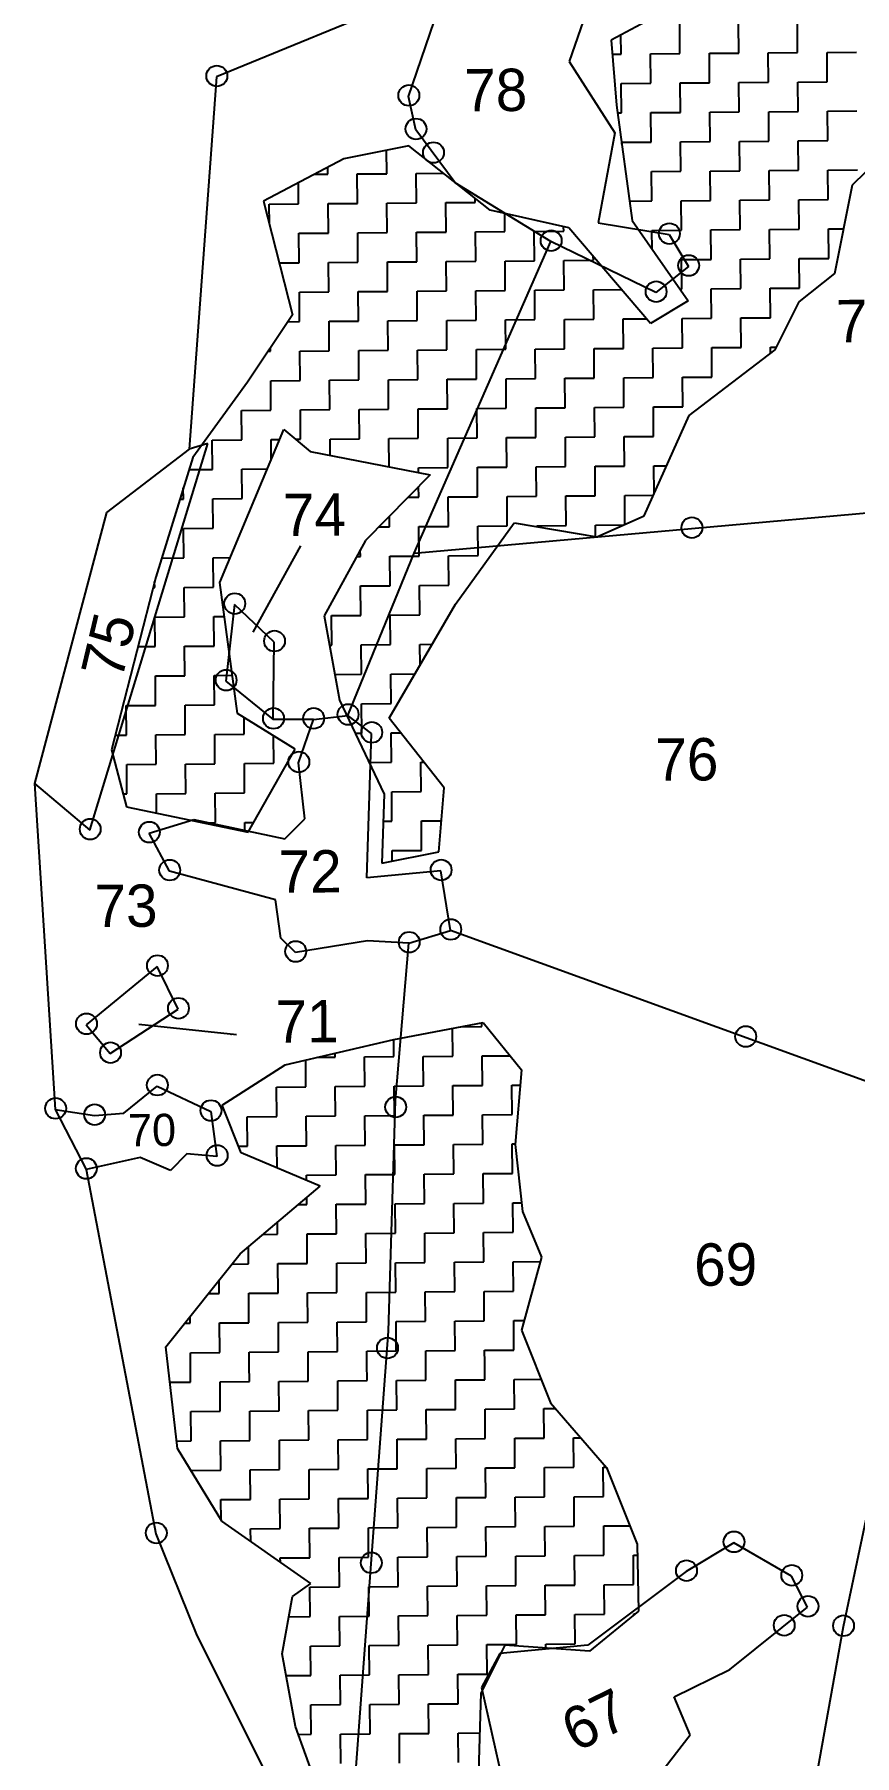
# Model space of a CAD drawing. Header units: metres. Extents: x 291285 to 296393, y 1982985 to 1990470.
# Drawn here: x 291285 to 291638, y 1985401 to 1986143 of the extents above; entities that cross this region are included whole.
import ezdxf

# ---------------------------------------------------------------- set-up
doc = ezdxf.new("R2010")
doc.units = ezdxf.units.M
for name, color, linetype in [('POLY_HATCH', 12, 'Continuous'), ('POLY_PARCEL', 6, 'Continuous'), ('SYM_STONE', 1, 'Continuous'), ('TEXT_PARCEL', 7, 'Continuous'), ('V_BOUND_LINE', 7, 'Continuous')]:
    doc.layers.add(name, color=color, linetype=linetype)
doc.styles.get("Standard").update_dxf_attribs({"font": 'simplex.shx'})
doc.styles.add('TEXT_MAP', font='')
doc.styles.get('TEXT_MAP').set_extended_font_data('Kruti Dev 050')
doc.dimstyles.get("Standard").update_dxf_attribs({"dimtxt": 0.18, "dimasz": 0.18, "dimexe": 0.18, "dimexo": 0.0625, "dimgap": 0.09, "dimtad": 0, "dimtih": 1, "dimtoh": 1, "dimdec": 4, "dimzin": 0, "dimdsep": 46, "dimtxsty": 'Standard', "dimcen": 0.09, "dimadec": 0, "dimazin": 0, "dimtfac": 1, "dimtdec": 4, "dimtofl": 0, "dimtmove": 0, "dimatfit": 3, "dimfxl": 1, "dimtolj": 1, "dimtzin": 0, "dimarcsym": 0})

msp = doc.modelspace()

# ---------------------------------------------------------------- linework, layer by layer
at = {"layer": 'POLY_HATCH'}
for p, q in [((291561.1, 1986155.1), (291533.15, 1986140.22)), ((291533.15, 1986140.22), (291535.47, 1986112.19)), ((291535.47, 1986112.19), (291542.17, 1986062.42)), ((291637.15, 1986077.85), (291661.67, 1986101.91)), ((291445.95, 1986094.71), (291417.93, 1986089.04)), ((291480.96, 1986066.94), (291445.95, 1986094.71)), ((291417.93, 1986089.04), (291383.3, 1986070.75)), ((291629.5, 1986039.69), (291637.15, 1986077.85)), ((291383.3, 1986070.75), (291395.85, 1986021.87)), ((291514.96, 1986059.27), (291480.96, 1986066.94)), ((291542.17, 1986062.42), (291566.33, 1986027.87)), ((291550.07, 1986018.1), (291514.96, 1986059.27)), ((291614.1, 1986027.42), (291629.5, 1986039.69)), ((291566.33, 1986027.87), (291550.07, 1986018.1)), ((291603.79, 1986006.82), (291614.1, 1986027.42)), ((291395.85, 1986021.87), (291376.4, 1985992.82)), ((291566.73, 1985978.47), (291603.79, 1986006.82)), ((291376.4, 1985992.82), (291352.78, 1985960.39)), ((291364.53, 1985906.48), (291392.07, 1985972.43)), ((291392.07, 1985972.43), (291403.46, 1985962.9)), ((291547.4, 1985935.19), (291566.73, 1985978.47)), ((291352.78, 1985960.39), (291336.86, 1985908.76)), ((291403.46, 1985962.9), (291455.07, 1985952.85)), ((291455.07, 1985952.85), (291427.23, 1985924.57)), ((291526.94, 1985926.23), (291547.4, 1985935.19)), ((291466, 1985897.26), (291491.28, 1985932.22)), ((291491.28, 1985932.22), (291526.94, 1985926.23)), ((291427.23, 1985924.57), (291409.48, 1985892.19)), ((291336.86, 1985908.76), (291317.78, 1985834.5)), ((291372.12, 1985850.02), (291364.53, 1985906.48)), ((291409.48, 1985892.19), (291416.06, 1985855.82)), ((291437.49, 1985848.04), (291466, 1985897.26)), ((291416.06, 1985855.82), (291435.25, 1985815.37)), ((291396.96, 1985834.73), (291372.12, 1985850.02)), ((291461.2, 1985818.09), (291437.49, 1985848.04)), ((291317.78, 1985834.5), (291324.26, 1985809.86)), ((291376.72, 1985798.98), (291396.96, 1985834.73)), ((291458.91, 1985790.44), (291461.2, 1985818.09)), ((291324.26, 1985809.86), (291376.72, 1985798.98)), ((291435.25, 1985815.37), (291434.23, 1985785.63)), ((291434.23, 1985785.63), (291458.91, 1985790.44)), ((291439.41, 1985709.62), (291477.95, 1985717)), ((291477.95, 1985717), (291494.46, 1985696.62)), ((291392.63, 1985698.72), (291439.41, 1985709.62)), ((291365.54, 1985681.34), (291392.63, 1985698.72)), ((291494.46, 1985696.62), (291491.79, 1985664.36)), ((291373.66, 1985660.89), (291365.54, 1985681.34)), ((291407.72, 1985646.51), (291373.66, 1985660.89)), ((291491.79, 1985664.36), (291494.96, 1985635.5)), ((291373.18, 1985617.34), (291407.72, 1985646.51)), ((291494.96, 1985635.5), (291503.08, 1985615.89)), ((291341.25, 1985577.31), (291373.18, 1985617.34)), ((291503.08, 1985615.89), (291494.54, 1985584.42)), ((291494.54, 1985584.42), (291506.95, 1985553.12)), ((291346.22, 1985533.39), (291341.25, 1985577.31)), ((291506.95, 1985553.12), (291531.06, 1985525.27)), ((291365.33, 1985502.14), (291346.22, 1985533.39)), ((291531.06, 1985525.27), (291544.31, 1985492.3)), ((291403.67, 1985475.24), (291365.33, 1985502.14)), ((291544.31, 1985492.3), (291544.97, 1985463.42)), ((291395.76, 1985469.74), (291403.67, 1985475.24)), ((291391.35, 1985445), (291395.76, 1985469.74)), ((291544.97, 1985463.42), (291523.74, 1985446.08)), ((291487.27, 1985448.71), (291476.96, 1985428.11)), ((291523.74, 1985446.08), (291487.27, 1985448.71)), ((291397.05, 1985413.65), (291391.35, 1985445)), ((291476.96, 1985428.11), (291475.66, 1985382.89)), ((291406.05, 1985389.02), (291397.05, 1985413.65))]:
    msp.add_line(p, q, dxfattribs=at)
at = {"layer": 'POLY_HATCH', "linetype": 'Continuous'}
for p, q in [((291537.41, 1986134.19), (291537.34, 1986142.45)), ((291562.77, 1986134.4), (291562.67, 1986147.07)), ((291588.13, 1986134.6), (291588.03, 1986147.28)), ((291613.49, 1986134.81), (291613.39, 1986147.49)), ((291626.17, 1986134.91), (291638.85, 1986135.02)), ((291626.27, 1986122.23), (291626.17, 1986134.91)), ((291533.65, 1986134.16), (291537.41, 1986134.19)), ((291550.09, 1986134.29), (291562.77, 1986134.4)), ((291550.19, 1986121.61), (291550.09, 1986134.29)), ((291575.45, 1986134.5), (291588.13, 1986134.6)), ((291575.55, 1986121.82), (291575.45, 1986134.5)), ((291600.81, 1986134.71), (291613.49, 1986134.81)), ((291600.91, 1986122.03), (291600.81, 1986134.71)), ((291537.51, 1986121.51), (291550.19, 1986121.61)), ((291537.62, 1986108.83), (291537.51, 1986121.51)), ((291562.87, 1986121.72), (291575.55, 1986121.82)), ((291562.98, 1986109.04), (291562.87, 1986121.72)), ((291588.23, 1986121.92), (291600.91, 1986122.03)), ((291588.34, 1986109.24), (291588.23, 1986121.92)), ((291613.59, 1986122.13), (291626.27, 1986122.23)), ((291613.7, 1986109.45), (291613.59, 1986122.13)), ((291535.93, 1986108.82), (291537.62, 1986108.83)), ((291550.3, 1986108.93), (291562.98, 1986109.04)), ((291550.4, 1986096.25), (291550.3, 1986108.93)), ((291575.66, 1986109.14), (291588.34, 1986109.24)), ((291575.76, 1986096.46), (291575.66, 1986109.14)), ((291601.02, 1986109.35), (291613.7, 1986109.45)), ((291601.12, 1986096.67), (291601.02, 1986109.35)), ((291626.38, 1986109.55), (291639.06, 1986109.66)), ((291626.48, 1986096.87), (291626.38, 1986109.55)), ((291436.39, 1986082.64), (291436.31, 1986092.75)), ((291537.72, 1986096.15), (291550.4, 1986096.25)), ((291537.73, 1986095.42), (291537.72, 1986096.15)), ((291563.08, 1986096.36), (291575.76, 1986096.46)), ((291563.18, 1986083.68), (291563.08, 1986096.36)), ((291588.44, 1986096.56), (291601.12, 1986096.67)), ((291588.54, 1986083.88), (291588.44, 1986096.56)), ((291613.8, 1986096.77), (291626.48, 1986096.87)), ((291613.9, 1986084.09), (291613.8, 1986096.77)), ((291411.03, 1986082.43), (291411.01, 1986085.38)), ((291550.51, 1986083.57), (291563.18, 1986083.68)), ((291550.61, 1986070.89), (291550.51, 1986083.57)), ((291575.86, 1986083.78), (291588.54, 1986083.88)), ((291575.97, 1986071.1), (291575.86, 1986083.78)), ((291601.22, 1986083.99), (291613.9, 1986084.09)), ((291601.33, 1986071.31), (291601.22, 1986083.99)), ((291626.58, 1986084.2), (291639.26, 1986084.3)), ((291626.69, 1986071.52), (291626.58, 1986084.2)), ((291398.45, 1986069.65), (291398.38, 1986078.71)), ((291405.34, 1986082.39), (291411.03, 1986082.43)), ((291423.71, 1986082.54), (291436.39, 1986082.64)), ((291423.81, 1986069.86), (291423.71, 1986082.54)), ((291449.07, 1986082.74), (291460.91, 1986082.84)), ((291449.17, 1986070.06), (291449.07, 1986082.74)), ((291385.77, 1986069.55), (291398.45, 1986069.65)), ((291385.85, 1986060.84), (291385.77, 1986069.55)), ((291411.13, 1986069.75), (291423.81, 1986069.86)), ((291411.24, 1986057.07), (291411.13, 1986069.75)), ((291436.49, 1986069.96), (291449.17, 1986070.06)), ((291436.6, 1986057.28), (291436.49, 1986069.96)), ((291461.85, 1986070.17), (291474.53, 1986070.27)), ((291461.96, 1986057.49), (291461.85, 1986070.17)), ((291474.53, 1986070.27), (291474.52, 1986072.05)), ((291541.04, 1986070.82), (291550.61, 1986070.89)), ((291563.29, 1986071), (291575.97, 1986071.1)), ((291563.39, 1986058.32), (291563.29, 1986071)), ((291588.65, 1986071.2), (291601.33, 1986071.31)), ((291588.75, 1986058.53), (291588.65, 1986071.2)), ((291614.01, 1986071.41), (291626.69, 1986071.52)), ((291614.11, 1986058.73), (291614.01, 1986071.41)), ((291487.31, 1986057.7), (291487.25, 1986065.52)), ((291398.56, 1986056.97), (291411.24, 1986057.07)), ((291398.66, 1986044.29), (291398.56, 1986056.97)), ((291423.92, 1986057.18), (291436.6, 1986057.28)), ((291424.02, 1986044.5), (291423.92, 1986057.18)), ((291449.28, 1986057.39), (291461.96, 1986057.49)), ((291449.38, 1986044.71), (291449.28, 1986057.39)), ((291474.64, 1986057.59), (291487.31, 1986057.7)), ((291474.74, 1986044.91), (291474.64, 1986057.59)), ((291499.99, 1986057.8), (291512.67, 1986057.9)), ((291500.1, 1986045.12), (291499.99, 1986057.8)), ((291512.67, 1986057.9), (291512.66, 1986059.78)), ((291550.71, 1986058.21), (291563.39, 1986058.32)), ((291550.78, 1986050.1), (291550.71, 1986058.21)), ((291576.07, 1986058.42), (291588.75, 1986058.53)), ((291576.18, 1986045.74), (291576.07, 1986058.42)), ((291601.43, 1986058.63), (291614.11, 1986058.73)), ((291601.53, 1986045.95), (291601.43, 1986058.63)), ((291626.79, 1986058.84), (291633.35, 1986058.89)), ((291626.89, 1986046.16), (291626.79, 1986058.84)), ((291525.46, 1986045.33), (291525.44, 1986046.97)), ((291588.85, 1986045.85), (291601.53, 1986045.95)), ((291614.21, 1986046.05), (291626.89, 1986046.16)), ((291614.32, 1986033.37), (291614.21, 1986046.05)), ((291390.11, 1986044.22), (291398.66, 1986044.29)), ((291411.34, 1986044.39), (291424.02, 1986044.5)), ((291411.44, 1986031.72), (291411.34, 1986044.39)), ((291436.7, 1986044.6), (291449.38, 1986044.71)), ((291436.8, 1986031.92), (291436.7, 1986044.6)), ((291462.06, 1986044.81), (291474.74, 1986044.91)), ((291462.16, 1986032.13), (291462.06, 1986044.81)), ((291487.42, 1986045.02), (291500.1, 1986045.12)), ((291487.52, 1986032.34), (291487.42, 1986045.02)), ((291512.78, 1986045.22), (291525.46, 1986045.33)), ((291512.88, 1986032.54), (291512.78, 1986045.22)), ((291563.5, 1986045.64), (291576.18, 1986045.74)), ((291563.6, 1986032.96), (291563.5, 1986045.64)), ((291588.96, 1986033.17), (291588.85, 1986045.85)), ((291398.77, 1986031.61), (291411.44, 1986031.72)), ((291398.87, 1986018.93), (291398.77, 1986031.61)), ((291424.12, 1986031.82), (291436.8, 1986031.92)), ((291424.23, 1986019.14), (291424.12, 1986031.82)), ((291449.48, 1986032.03), (291462.16, 1986032.13)), ((291449.59, 1986019.35), (291449.48, 1986032.03)), ((291474.84, 1986032.23), (291487.52, 1986032.34)), ((291474.95, 1986019.55), (291474.84, 1986032.23)), ((291500.2, 1986032.44), (291512.88, 1986032.54)), ((291500.31, 1986019.76), (291500.2, 1986032.44)), ((291525.56, 1986032.65), (291537.58, 1986032.75)), ((291525.66, 1986019.97), (291525.56, 1986032.65)), ((291562.77, 1986032.95), (291563.6, 1986032.96)), ((291576.28, 1986033.06), (291588.96, 1986033.17)), ((291576.38, 1986020.38), (291576.28, 1986033.06)), ((291601.64, 1986033.27), (291614.32, 1986033.37)), ((291601.74, 1986020.59), (291601.64, 1986033.27)), ((291393.86, 1986018.89), (291398.87, 1986018.93)), ((291411.55, 1986019.04), (291424.23, 1986019.14)), ((291411.65, 1986006.36), (291411.55, 1986019.04)), ((291436.91, 1986019.24), (291449.59, 1986019.35)), ((291437.01, 1986006.56), (291436.91, 1986019.24)), ((291462.27, 1986019.45), (291474.95, 1986019.55)), ((291462.37, 1986006.77), (291462.27, 1986019.45)), ((291487.63, 1986019.66), (291500.31, 1986019.76)), ((291487.73, 1986006.98), (291487.63, 1986019.66)), ((291512.98, 1986019.86), (291525.66, 1986019.97)), ((291513.09, 1986007.19), (291512.98, 1986019.86)), ((291538.34, 1986020.07), (291548.32, 1986020.15)), ((291538.45, 1986007.39), (291538.34, 1986020.07)), ((291563.7, 1986020.28), (291576.38, 1986020.38)), ((291563.81, 1986007.6), (291563.7, 1986020.28)), ((291589.06, 1986020.49), (291601.74, 1986020.59)), ((291589.17, 1986007.81), (291589.06, 1986020.49)), ((291385.32, 1986006.14), (291386.29, 1986006.15)), ((291386.29, 1986006.15), (291386.28, 1986007.58)), ((291398.97, 1986006.25), (291411.65, 1986006.36)), ((291399.08, 1985993.57), (291398.97, 1986006.25)), ((291424.33, 1986006.46), (291437.01, 1986006.56)), ((291424.44, 1985993.78), (291424.33, 1986006.46)), ((291449.69, 1986006.67), (291462.37, 1986006.77)), ((291449.79, 1985993.99), (291449.69, 1986006.67)), ((291475.05, 1986006.87), (291487.73, 1986006.98)), ((291475.15, 1985994.19), (291475.05, 1986006.87)), ((291500.41, 1986007.08), (291513.09, 1986007.19)), ((291500.51, 1985994.4), (291500.41, 1986007.08)), ((291525.77, 1986007.29), (291538.45, 1986007.39)), ((291525.87, 1985994.61), (291525.77, 1986007.29)), ((291551.13, 1986007.5), (291563.81, 1986007.6)), ((291551.23, 1985994.82), (291551.13, 1986007.5)), ((291576.49, 1986007.7), (291589.17, 1986007.81)), ((291576.59, 1985995.02), (291576.49, 1986007.7)), ((291601.85, 1986007.91), (291604.35, 1986007.93)), ((291601.87, 1986005.35), (291601.85, 1986007.91)), ((291462.47, 1985994.09), (291475.15, 1985994.19)), ((291462.58, 1985981.41), (291462.47, 1985994.09)), ((291487.83, 1985994.3), (291500.51, 1985994.4)), ((291487.94, 1985981.62), (291487.83, 1985994.3)), ((291513.19, 1985994.51), (291525.87, 1985994.61)), ((291513.3, 1985981.83), (291513.19, 1985994.51)), ((291538.55, 1985994.71), (291551.23, 1985994.82)), ((291538.65, 1985982.03), (291538.55, 1985994.71)), ((291563.91, 1985994.92), (291576.59, 1985995.02)), ((291564.01, 1985982.24), (291563.91, 1985994.92)), ((291386.4, 1985993.47), (291399.08, 1985993.57)), ((291386.5, 1985980.79), (291386.4, 1985993.47)), ((291411.76, 1985993.68), (291424.44, 1985993.78)), ((291411.86, 1985981), (291411.76, 1985993.68)), ((291437.11, 1985993.88), (291449.79, 1985993.99)), ((291437.22, 1985981.2), (291437.11, 1985993.88)), ((291373.82, 1985980.69), (291386.5, 1985980.79)), ((291373.92, 1985968.01), (291373.82, 1985980.69)), ((291399.18, 1985980.89), (291411.86, 1985981)), ((291399.28, 1985968.21), (291399.18, 1985980.89)), ((291424.54, 1985981.1), (291437.22, 1985981.2)), ((291424.64, 1985968.42), (291424.54, 1985981.1)), ((291449.9, 1985981.31), (291462.58, 1985981.41)), ((291450, 1985968.63), (291449.9, 1985981.31)), ((291475.26, 1985981.52), (291487.94, 1985981.62)), ((291475.36, 1985968.84), (291475.26, 1985981.52)), ((291500.62, 1985981.72), (291513.3, 1985981.83)), ((291500.72, 1985969.04), (291500.62, 1985981.72)), ((291525.98, 1985981.93), (291538.65, 1985982.03)), ((291526.08, 1985969.25), (291525.98, 1985981.93)), ((291551.33, 1985982.14), (291564.01, 1985982.24)), ((291551.44, 1985969.46), (291551.33, 1985982.14)), ((291361.24, 1985967.9), (291373.92, 1985968.01)), ((291361.35, 1985955.22), (291361.24, 1985967.9)), ((291386.6, 1985968.11), (291390.27, 1985968.14)), ((291386.67, 1985959.52), (291386.6, 1985968.11)), ((291397.13, 1985968.2), (291399.28, 1985968.21)), ((291411.96, 1985968.32), (291424.64, 1985968.42)), ((291412.02, 1985961.23), (291411.96, 1985968.32)), ((291437.32, 1985968.52), (291450, 1985968.63)), ((291437.42, 1985956.29), (291437.32, 1985968.52)), ((291462.68, 1985968.73), (291475.36, 1985968.84)), ((291462.78, 1985956.05), (291462.68, 1985968.73)), ((291488.04, 1985968.94), (291500.72, 1985969.04)), ((291488.14, 1985956.26), (291488.04, 1985968.94)), ((291513.4, 1985969.15), (291526.08, 1985969.25)), ((291513.5, 1985956.47), (291513.4, 1985969.15)), ((291538.76, 1985969.35), (291551.44, 1985969.46)), ((291538.86, 1985956.67), (291538.76, 1985969.35)), ((291351.16, 1985955.14), (291361.35, 1985955.22)), ((291374.03, 1985955.33), (291384.96, 1985955.42)), ((291374.13, 1985942.65), (291374.03, 1985955.33)), ((291450.1, 1985955.95), (291462.78, 1985956.05)), ((291450.12, 1985953.82), (291450.1, 1985955.95)), ((291475.46, 1985956.16), (291488.14, 1985956.26)), ((291475.57, 1985943.48), (291475.46, 1985956.16)), ((291500.82, 1985956.36), (291513.5, 1985956.47)), ((291500.93, 1985943.68), (291500.82, 1985956.36)), ((291526.18, 1985956.57), (291538.86, 1985956.67)), ((291526.29, 1985943.89), (291526.18, 1985956.57)), ((291551.54, 1985956.78), (291557.06, 1985956.82)), ((291551.64, 1985944.69), (291551.54, 1985956.78)), ((291347.24, 1985942.43), (291348.77, 1985942.44)), ((291348.77, 1985942.44), (291348.73, 1985947.27)), ((291361.45, 1985942.54), (291374.13, 1985942.65)), ((291361.56, 1985929.86), (291361.45, 1985942.54)), ((291445.6, 1985943.23), (291450.21, 1985943.27)), ((291450.21, 1985943.27), (291450.17, 1985947.87)), ((291462.89, 1985943.37), (291475.57, 1985943.48)), ((291462.99, 1985930.69), (291462.89, 1985943.37)), ((291488.25, 1985943.58), (291500.93, 1985943.68)), ((291488.35, 1985930.9), (291488.25, 1985943.58)), ((291513.61, 1985943.79), (291526.29, 1985943.89)), ((291513.71, 1985931.11), (291513.61, 1985943.79)), ((291538.97, 1985943.99), (291551.38, 1985944.1)), ((291539.07, 1985931.54), (291538.97, 1985943.99)), ((291437.63, 1985930.49), (291437.59, 1985935.1)), ((291348.88, 1985929.76), (291361.56, 1985929.86)), ((291348.98, 1985917.08), (291348.88, 1985929.76)), ((291374.23, 1985929.97), (291374.34, 1985929.97)), ((291374.24, 1985929.72), (291374.23, 1985929.97)), ((291433.02, 1985930.45), (291437.63, 1985930.49)), ((291450.31, 1985930.59), (291462.99, 1985930.69)), ((291450.42, 1985917.91), (291450.31, 1985930.59)), ((291475.67, 1985930.8), (291488.35, 1985930.9)), ((291475.77, 1985918.12), (291475.67, 1985930.8)), ((291501.03, 1985931), (291513.71, 1985931.11)), ((291501.03, 1985930.58), (291501.03, 1985931)), ((291526.39, 1985931.21), (291538.55, 1985931.31)), ((291526.43, 1985926.31), (291526.39, 1985931.21)), ((291425.06, 1985917.7), (291425.03, 1985920.56)), ((291339.4, 1985917), (291348.98, 1985917.08)), ((291361.66, 1985917.18), (291369.03, 1985917.24)), ((291361.76, 1985904.51), (291361.66, 1985917.18)), ((291423.46, 1985917.69), (291425.06, 1985917.7)), ((291437.74, 1985917.81), (291450.42, 1985917.91)), ((291437.84, 1985905.13), (291437.74, 1985917.81)), ((291463.1, 1985918.01), (291475.77, 1985918.12)), ((291463.2, 1985905.33), (291463.1, 1985918.01)), ((291336.4, 1985904.3), (291336.38, 1985906.9)), ((291425.16, 1985905.02), (291437.84, 1985905.13)), ((291425.26, 1985892.34), (291425.16, 1985905.02)), ((291450.52, 1985905.23), (291463.2, 1985905.33)), ((291450.62, 1985892.55), (291450.52, 1985905.23)), ((291335.71, 1985904.29), (291336.4, 1985904.3)), ((291349.08, 1985904.4), (291361.76, 1985904.51)), ((291349.19, 1985891.72), (291349.08, 1985904.4)), ((291336.51, 1985891.62), (291349.19, 1985891.72)), ((291336.61, 1985878.94), (291336.51, 1985891.62)), ((291361.87, 1985891.83), (291366.5, 1985891.86)), ((291361.97, 1985879.15), (291361.87, 1985891.83)), ((291412.58, 1985892.24), (291425.26, 1985892.34)), ((291412.69, 1985879.56), (291412.58, 1985892.24)), ((291437.94, 1985892.45), (291450.62, 1985892.55)), ((291438.05, 1985879.77), (291437.94, 1985892.45)), ((291463.3, 1985892.65), (291463.34, 1985892.65)), ((291463.3, 1985892.6), (291463.3, 1985892.65)), ((291329.18, 1985878.88), (291336.61, 1985878.94)), ((291349.29, 1985879.04), (291361.97, 1985879.15)), ((291349.39, 1985866.36), (291349.29, 1985879.04)), ((291411.77, 1985879.55), (291412.69, 1985879.56)), ((291425.37, 1985879.66), (291438.05, 1985879.77)), ((291425.47, 1985866.98), (291425.37, 1985879.66)), ((291450.73, 1985879.87), (291455.96, 1985879.91)), ((291450.8, 1985871.01), (291450.73, 1985879.87)), ((291336.71, 1985866.26), (291349.39, 1985866.36)), ((291336.82, 1985853.58), (291336.71, 1985866.26)), ((291362.07, 1985866.47), (291369.9, 1985866.53)), ((291362.18, 1985853.79), (291362.07, 1985866.47)), ((291414.06, 1985866.89), (291425.47, 1985866.98)), ((291438.15, 1985867.09), (291448.58, 1985867.17)), ((291438.25, 1985854.41), (291438.15, 1985867.09)), ((291324.14, 1985853.48), (291336.82, 1985853.58)), ((291324.24, 1985840.8), (291324.14, 1985853.48)), ((291349.5, 1985853.68), (291362.18, 1985853.79)), ((291349.6, 1985841), (291349.5, 1985853.68)), ((291425.57, 1985854.3), (291438.25, 1985854.41)), ((291425.68, 1985841.63), (291425.57, 1985854.3)), ((291374.96, 1985841.21), (291374.9, 1985848.31)), ((291319.38, 1985840.76), (291324.24, 1985840.8)), ((291336.92, 1985840.9), (291349.6, 1985841)), ((291337.03, 1985828.22), (291336.92, 1985840.9)), ((291362.28, 1985841.11), (291374.96, 1985841.21)), ((291362.38, 1985828.43), (291362.28, 1985841.11)), ((291387.74, 1985828.63), (291387.65, 1985840.46)), ((291422.81, 1985841.6), (291425.68, 1985841.63)), ((291438.36, 1985841.73), (291442.47, 1985841.76)), ((291438.46, 1985829.05), (291438.36, 1985841.73)), ((291324.35, 1985828.12), (291337.03, 1985828.22)), ((291324.45, 1985815.44), (291324.35, 1985828.12)), ((291349.7, 1985828.32), (291362.38, 1985828.43)), ((291349.81, 1985815.64), (291349.7, 1985828.32)), ((291375.06, 1985828.53), (291387.74, 1985828.63)), ((291375.17, 1985815.85), (291375.06, 1985828.53)), ((291428.8, 1985828.97), (291438.46, 1985829.05)), ((291451.14, 1985829.15), (291452.44, 1985829.16)), ((291451.24, 1985816.47), (291451.14, 1985829.15)), ((291438.57, 1985816.37), (291451.24, 1985816.47)), ((291438.67, 1985803.69), (291438.57, 1985816.37)), ((291322.8, 1985815.42), (291324.45, 1985815.44)), ((291337.13, 1985815.54), (291349.81, 1985815.64)), ((291337.2, 1985807.17), (291337.13, 1985815.54)), ((291362.49, 1985815.75), (291375.17, 1985815.85)), ((291362.59, 1985803.07), (291362.49, 1985815.75)), ((291357.21, 1985803.02), (291362.59, 1985803.07)), ((291375.27, 1985803.17), (291379.11, 1985803.2)), ((291375.3, 1985799.27), (291375.27, 1985803.17)), ((291434.85, 1985803.66), (291438.67, 1985803.69)), ((291451.35, 1985803.79), (291460.03, 1985803.86)), ((291451.45, 1985791.11), (291451.35, 1985803.79)), ((291438.77, 1985791.01), (291451.45, 1985791.11)), ((291438.81, 1985786.52), (291438.77, 1985791.01)), ((291464.86, 1985702.46), (291464.76, 1985714.48)), ((291468.39, 1985715.17), (291477.43, 1985715.24)), ((291477.43, 1985715.24), (291477.42, 1985716.9)), ((291439.5, 1985702.25), (291439.44, 1985709.62)), ((291401.56, 1985689.26), (291401.47, 1985700.78)), ((291406.64, 1985701.99), (291414.14, 1985702.05)), ((291414.14, 1985702.05), (291414.12, 1985703.73)), ((291426.82, 1985702.15), (291439.5, 1985702.25)), ((291426.92, 1985689.47), (291426.82, 1985702.15)), ((291452.18, 1985702.36), (291464.86, 1985702.46)), ((291452.28, 1985689.68), (291452.18, 1985702.36)), ((291477.54, 1985702.56), (291489.57, 1985702.66)), ((291477.64, 1985689.89), (291477.54, 1985702.56)), ((291490.32, 1985689.99), (291493.91, 1985690.02)), ((291490.42, 1985677.31), (291490.32, 1985689.99)), ((291388.88, 1985689.16), (291401.56, 1985689.26)), ((291388.99, 1985676.48), (291388.88, 1985689.16)), ((291414.24, 1985689.37), (291426.92, 1985689.47)), ((291414.35, 1985676.69), (291414.24, 1985689.37)), ((291439.6, 1985689.57), (291452.28, 1985689.68)), ((291439.71, 1985676.89), (291439.6, 1985689.57)), ((291464.96, 1985689.78), (291477.64, 1985689.89)), ((291465.06, 1985677.1), (291464.96, 1985689.78)), ((291376.31, 1985676.38), (291388.99, 1985676.48)), ((291376.41, 1985663.7), (291376.31, 1985676.38)), ((291401.67, 1985676.58), (291414.35, 1985676.69)), ((291401.77, 1985663.9), (291401.67, 1985676.58)), ((291427.03, 1985676.79), (291439.71, 1985676.89)), ((291427.13, 1985664.11), (291427.03, 1985676.79)), ((291452.38, 1985677), (291465.06, 1985677.1)), ((291452.49, 1985664.32), (291452.38, 1985677)), ((291477.74, 1985677.21), (291490.42, 1985677.31)), ((291477.85, 1985664.53), (291477.74, 1985677.21)), ((291372.56, 1985663.67), (291376.41, 1985663.7)), ((291389.09, 1985663.8), (291401.77, 1985663.9)), ((291389.17, 1985654.34), (291389.09, 1985663.8)), ((291414.45, 1985664.01), (291427.13, 1985664.11)), ((291414.55, 1985651.33), (291414.45, 1985664.01)), ((291439.81, 1985664.22), (291452.49, 1985664.32)), ((291439.91, 1985651.54), (291439.81, 1985664.22)), ((291465.17, 1985664.42), (291477.85, 1985664.53)), ((291465.27, 1985651.74), (291465.17, 1985664.42)), ((291490.53, 1985664.63), (291491.81, 1985664.64)), ((291490.63, 1985651.95), (291490.53, 1985664.63)), ((291401.87, 1985651.22), (291414.55, 1985651.33)), ((291401.89, 1985648.97), (291401.87, 1985651.22)), ((291427.23, 1985651.43), (291439.91, 1985651.54)), ((291427.34, 1985638.75), (291427.23, 1985651.43)), ((291452.59, 1985651.64), (291465.27, 1985651.74)), ((291452.7, 1985638.96), (291452.59, 1985651.64)), ((291477.95, 1985651.85), (291490.63, 1985651.95)), ((291478.05, 1985639.17), (291477.95, 1985651.85)), ((291398.25, 1985638.51), (291401.98, 1985638.55)), ((291401.98, 1985638.55), (291401.95, 1985641.64)), ((291414.66, 1985638.65), (291427.34, 1985638.75)), ((291414.76, 1985625.97), (291414.66, 1985638.65)), ((291440.02, 1985638.86), (291452.7, 1985638.96)), ((291440.12, 1985626.18), (291440.02, 1985638.86)), ((291465.37, 1985639.06), (291478.05, 1985639.17)), ((291465.48, 1985626.38), (291465.37, 1985639.06)), ((291490.73, 1985639.27), (291494.54, 1985639.3)), ((291490.84, 1985626.59), (291490.73, 1985639.27)), ((291389.4, 1985625.76), (291389.36, 1985631)), ((291383.09, 1985625.71), (291389.4, 1985625.76)), ((291402.08, 1985625.87), (291414.76, 1985625.97)), ((291402.18, 1985613.19), (291402.08, 1985625.87)), ((291427.44, 1985626.07), (291440.12, 1985626.18)), ((291427.54, 1985613.39), (291427.44, 1985626.07)), ((291452.8, 1985626.28), (291465.48, 1985626.38)), ((291452.9, 1985613.6), (291452.8, 1985626.28)), ((291478.16, 1985626.49), (291490.84, 1985626.59)), ((291478.26, 1985613.81), (291478.16, 1985626.49)), ((291376.83, 1985612.98), (291376.76, 1985620.37)), ((291369.66, 1985612.92), (291376.83, 1985612.98)), ((291389.5, 1985613.08), (291402.18, 1985613.19)), ((291389.61, 1985600.4), (291389.5, 1985613.08)), ((291414.86, 1985613.29), (291427.54, 1985613.39)), ((291414.97, 1985600.61), (291414.86, 1985613.29)), ((291440.22, 1985613.5), (291452.9, 1985613.6)), ((291440.33, 1985600.82), (291440.22, 1985613.5)), ((291465.58, 1985613.7), (291478.26, 1985613.81)), ((291465.69, 1985601.02), (291465.58, 1985613.7)), ((291490.94, 1985613.91), (291502.57, 1985614.01)), ((291491.04, 1985601.23), (291490.94, 1985613.91)), ((291364.25, 1985600.2), (291364.2, 1985606.08)), ((291453.01, 1985600.92), (291465.69, 1985601.02)), ((291478.37, 1985601.13), (291491.04, 1985601.23)), ((291478.47, 1985588.45), (291478.37, 1985601.13)), ((291359.47, 1985600.16), (291364.25, 1985600.2)), ((291376.93, 1985600.3), (291389.61, 1985600.4)), ((291377.03, 1985587.62), (291376.93, 1985600.3)), ((291402.29, 1985600.51), (291414.97, 1985600.61)), ((291402.39, 1985587.83), (291402.29, 1985600.51)), ((291427.65, 1985600.71), (291440.33, 1985600.82)), ((291427.75, 1985588.03), (291427.65, 1985600.71)), ((291453.11, 1985588.24), (291453.01, 1985600.92)), ((291349.29, 1985587.39), (291351.67, 1985587.41)), ((291351.67, 1985587.41), (291351.65, 1985590.35)), ((291364.35, 1985587.52), (291377.03, 1985587.62)), ((291364.46, 1985574.84), (291364.35, 1985587.52)), ((291389.71, 1985587.72), (291402.39, 1985587.83)), ((291389.82, 1985575.04), (291389.71, 1985587.72)), ((291415.07, 1985587.93), (291427.75, 1985588.03)), ((291415.17, 1985575.25), (291415.07, 1985587.93)), ((291440.43, 1985588.14), (291453.11, 1985588.24)), ((291440.53, 1985575.46), (291440.43, 1985588.14)), ((291465.79, 1985588.34), (291478.47, 1985588.45)), ((291465.89, 1985575.67), (291465.79, 1985588.34)), ((291491.15, 1985588.55), (291495.67, 1985588.59)), ((291491.25, 1985575.87), (291491.15, 1985588.55)), ((291351.78, 1985574.73), (291364.46, 1985574.84)), ((291351.82, 1985569.01), (291351.78, 1985574.73)), ((291377.14, 1985574.94), (291389.82, 1985575.04)), ((291377.18, 1985569.3), (291377.14, 1985574.94)), ((291402.5, 1985575.15), (291415.17, 1985575.25)), ((291402.54, 1985569.59), (291402.5, 1985575.15)), ((291427.85, 1985575.35), (291440.53, 1985575.46)), ((291427.9, 1985569.88), (291427.85, 1985575.35)), ((291453.21, 1985575.56), (291465.89, 1985575.67)), ((291453.26, 1985570.17), (291453.21, 1985575.56)), ((291478.57, 1985575.77), (291491.25, 1985575.87)), ((291478.62, 1985570.45), (291478.57, 1985575.77)), ((291351.88, 1985562.05), (291351.82, 1985569.01)), ((291377.24, 1985562.26), (291377.18, 1985569.3)), ((291402.6, 1985562.47), (291402.54, 1985569.59)), ((291427.96, 1985562.67), (291427.9, 1985569.88)), ((291453.32, 1985562.88), (291453.26, 1985570.17)), ((291478.68, 1985563.09), (291478.62, 1985570.45)), ((291342.98, 1985561.98), (291351.88, 1985562.05)), ((291364.56, 1985562.16), (291377.24, 1985562.26)), ((291364.66, 1985549.48), (291364.56, 1985562.16)), ((291389.92, 1985562.36), (291402.6, 1985562.47)), ((291390.02, 1985549.68), (291389.92, 1985562.36)), ((291415.28, 1985562.57), (291427.96, 1985562.67)), ((291415.38, 1985549.89), (291415.28, 1985562.57)), ((291440.64, 1985562.78), (291453.32, 1985562.88)), ((291440.74, 1985550.1), (291440.64, 1985562.78)), ((291466, 1985562.99), (291478.68, 1985563.09)), ((291466.1, 1985550.31), (291466, 1985562.99)), ((291491.36, 1985563.19), (291502.92, 1985563.29)), ((291491.46, 1985550.51), (291491.36, 1985563.19)), ((291351.98, 1985549.37), (291364.66, 1985549.48)), ((291352.09, 1985536.69), (291351.98, 1985549.37)), ((291377.34, 1985549.58), (291390.02, 1985549.68)), ((291377.45, 1985536.9), (291377.34, 1985549.58)), ((291402.7, 1985549.79), (291415.38, 1985549.89)), ((291402.81, 1985537.11), (291402.7, 1985549.79)), ((291428.06, 1985550), (291440.74, 1985550.1)), ((291428.17, 1985537.32), (291428.06, 1985550)), ((291453.42, 1985550.2), (291466.1, 1985550.31)), ((291453.52, 1985537.52), (291453.42, 1985550.2)), ((291478.78, 1985550.41), (291491.46, 1985550.51)), ((291478.88, 1985537.73), (291478.78, 1985550.41)), ((291504.14, 1985550.62), (291509.08, 1985550.66)), ((291504.24, 1985537.94), (291504.14, 1985550.62)), ((291345.85, 1985536.64), (291352.09, 1985536.69)), ((291364.77, 1985536.8), (291377.45, 1985536.9)), ((291364.87, 1985524.12), (291364.77, 1985536.8)), ((291390.13, 1985537), (291402.81, 1985537.11)), ((291390.23, 1985524.33), (291390.13, 1985537)), ((291415.49, 1985537.21), (291428.17, 1985537.32)), ((291415.59, 1985524.53), (291415.49, 1985537.21)), ((291440.84, 1985537.42), (291453.52, 1985537.52)), ((291440.95, 1985524.74), (291440.84, 1985537.42)), ((291466.2, 1985537.63), (291478.88, 1985537.73)), ((291466.31, 1985524.95), (291466.2, 1985537.63)), ((291491.56, 1985537.83), (291504.24, 1985537.94)), ((291491.67, 1985525.15), (291491.56, 1985537.83)), ((291516.92, 1985538.04), (291519.98, 1985538.07)), ((291517.03, 1985525.36), (291516.92, 1985538.04)), ((291352.19, 1985524.01), (291364.87, 1985524.12)), ((291352.19, 1985523.61), (291352.19, 1985524.01)), ((291377.55, 1985524.22), (291390.23, 1985524.33)), ((291377.65, 1985511.54), (291377.55, 1985524.22)), ((291402.91, 1985524.43), (291415.59, 1985524.53)), ((291403.01, 1985511.75), (291402.91, 1985524.43)), ((291428.27, 1985524.64), (291440.95, 1985524.74)), ((291428.37, 1985511.96), (291428.27, 1985524.64)), ((291453.63, 1985524.84), (291466.31, 1985524.95)), ((291453.73, 1985512.16), (291453.63, 1985524.84)), ((291478.99, 1985525.05), (291491.67, 1985525.15)), ((291479.09, 1985512.37), (291478.99, 1985525.05)), ((291504.35, 1985525.26), (291517.03, 1985525.36)), ((291504.45, 1985512.58), (291504.35, 1985525.26)), ((291529.71, 1985525.47), (291530.88, 1985525.47)), ((291529.81, 1985512.79), (291529.71, 1985525.47)), ((291441.05, 1985512.06), (291453.73, 1985512.16)), ((291441.16, 1985499.38), (291441.05, 1985512.06)), ((291466.41, 1985512.27), (291479.09, 1985512.37)), ((291466.51, 1985499.59), (291466.41, 1985512.27)), ((291491.77, 1985512.47), (291504.45, 1985512.58)), ((291491.87, 1985499.8), (291491.77, 1985512.47)), ((291517.13, 1985512.68), (291529.81, 1985512.79)), ((291517.23, 1985500), (291517.13, 1985512.68)), ((291364.97, 1985511.44), (291377.65, 1985511.54)), ((291365.05, 1985502.6), (291364.97, 1985511.44)), ((291390.33, 1985511.65), (291403.01, 1985511.75)), ((291390.44, 1985498.97), (291390.33, 1985511.65)), ((291415.69, 1985511.85), (291428.37, 1985511.96)), ((291415.8, 1985499.17), (291415.69, 1985511.85)), ((291377.76, 1985498.86), (291390.44, 1985498.97)), ((291377.8, 1985493.39), (291377.76, 1985498.86)), ((291403.12, 1985499.07), (291415.8, 1985499.17)), ((291403.22, 1985486.39), (291403.12, 1985499.07)), ((291428.48, 1985499.28), (291441.16, 1985499.38)), ((291428.58, 1985486.6), (291428.48, 1985499.28)), ((291453.84, 1985499.48), (291466.51, 1985499.59)), ((291453.94, 1985486.8), (291453.84, 1985499.48)), ((291479.19, 1985499.69), (291491.87, 1985499.8)), ((291479.3, 1985487.01), (291479.19, 1985499.69)), ((291504.55, 1985499.9), (291517.23, 1985500)), ((291504.66, 1985487.22), (291504.55, 1985499.9)), ((291529.91, 1985500.11), (291541.14, 1985500.2)), ((291530.02, 1985487.43), (291529.91, 1985500.11)), ((291390.54, 1985486.29), (291403.22, 1985486.39)), ((291390.56, 1985484.45), (291390.54, 1985486.29)), ((291415.9, 1985486.49), (291428.58, 1985486.6)), ((291416, 1985473.81), (291415.9, 1985486.49)), ((291441.26, 1985486.7), (291453.94, 1985486.8)), ((291441.36, 1985474.02), (291441.26, 1985486.7)), ((291466.62, 1985486.91), (291479.3, 1985487.01)), ((291466.72, 1985474.23), (291466.62, 1985486.91)), ((291491.98, 1985487.12), (291504.66, 1985487.22)), ((291492.08, 1985474.44), (291491.98, 1985487.12)), ((291517.34, 1985487.32), (291530.02, 1985487.43)), ((291517.44, 1985474.64), (291517.34, 1985487.32)), ((291542.7, 1985487.53), (291544.42, 1985487.54)), ((291542.8, 1985474.85), (291542.7, 1985487.53)), ((291403.32, 1985473.71), (291416, 1985473.81)), ((291403.43, 1985461.03), (291403.32, 1985473.71)), ((291428.68, 1985473.92), (291441.36, 1985474.02)), ((291428.79, 1985461.24), (291428.68, 1985473.92)), ((291454.04, 1985474.13), (291466.72, 1985474.23)), ((291454.15, 1985461.45), (291454.04, 1985474.13)), ((291479.4, 1985474.33), (291492.08, 1985474.44)), ((291479.51, 1985461.65), (291479.4, 1985474.33)), ((291504.76, 1985474.54), (291517.44, 1985474.64)), ((291504.86, 1985461.86), (291504.76, 1985474.54)), ((291530.12, 1985474.75), (291542.8, 1985474.85)), ((291530.22, 1985462.07), (291530.12, 1985474.75)), ((291394.19, 1985460.96), (291403.43, 1985461.03)), ((291416.11, 1985461.13), (291428.79, 1985461.24)), ((291416.21, 1985448.46), (291416.11, 1985461.13)), ((291441.47, 1985461.34), (291454.15, 1985461.45)), ((291441.57, 1985448.66), (291441.47, 1985461.34)), ((291466.83, 1985461.55), (291479.51, 1985461.65)), ((291466.93, 1985448.87), (291466.83, 1985461.55)), ((291492.18, 1985461.76), (291504.86, 1985461.86)), ((291492.29, 1985449.08), (291492.18, 1985461.76)), ((291517.54, 1985461.96), (291530.22, 1985462.07)), ((291517.65, 1985449.28), (291517.54, 1985461.96)), ((291542.9, 1985462.17), (291543.44, 1985462.18)), ((291542.91, 1985461.74), (291542.9, 1985462.17)), ((291403.53, 1985448.35), (291416.21, 1985448.46)), ((291403.64, 1985435.67), (291403.53, 1985448.35)), ((291428.89, 1985448.56), (291441.57, 1985448.66)), ((291428.99, 1985435.88), (291428.89, 1985448.56)), ((291454.25, 1985448.77), (291466.93, 1985448.87)), ((291454.35, 1985436.09), (291454.25, 1985448.77)), ((291479.61, 1985448.97), (291492.29, 1985449.08)), ((291479.71, 1985436.29), (291479.61, 1985448.97)), ((291504.97, 1985449.18), (291517.65, 1985449.28)), ((291504.98, 1985447.44), (291504.97, 1985449.18)), ((291393.06, 1985435.59), (291403.64, 1985435.67)), ((291416.31, 1985435.78), (291428.99, 1985435.88)), ((291416.42, 1985423.1), (291416.31, 1985435.78)), ((291441.67, 1985435.98), (291454.35, 1985436.09)), ((291441.78, 1985423.3), (291441.67, 1985435.98)), ((291467.03, 1985436.19), (291479.71, 1985436.29)), ((291467.14, 1985423.51), (291467.03, 1985436.19)), ((291403.74, 1985422.99), (291416.42, 1985423.1)), ((291429.1, 1985423.2), (291441.78, 1985423.3)), ((291429.2, 1985410.52), (291429.1, 1985423.2)), ((291454.46, 1985423.41), (291467.14, 1985423.51)), ((291454.56, 1985410.73), (291454.46, 1985423.41)), ((291403.84, 1985410.31), (291403.74, 1985422.99)), ((291398.29, 1985410.27), (291403.84, 1985410.31)), ((291416.52, 1985410.42), (291429.2, 1985410.52)), ((291416.63, 1985397.74), (291416.52, 1985410.42)), ((291441.88, 1985410.62), (291454.56, 1985410.73)), ((291441.98, 1985397.94), (291441.88, 1985410.62)), ((291467.24, 1985410.83), (291476.46, 1985410.91)), ((291467.34, 1985398.15), (291467.24, 1985410.83))]:
    msp.add_line(p, q, dxfattribs=at)
at = {"layer": 'POLY_PARCEL'}
for p, q in [((291445.81, 1986115.95), (291462.63, 1986165.22)), ((291525.02, 1986159.97), (291515.06, 1986130.98)), ((291515.06, 1986130.98), (291534.71, 1986100.25)), ((291448.89, 1986101.52), (291445.81, 1986115.95)), ((291465.84, 1986078.66), (291448.89, 1986101.52)), ((291534.71, 1986100.25), (291527.47, 1986061.42)), ((291507.15, 1986053.37), (291465.84, 1986078.66)), ((291527.47, 1986061.42), (291558.09, 1986056.42)), ((291448.17, 1985919.21), (291507.15, 1986053.37)), ((291552.38, 1986031.4), (291507.15, 1986053.37)), ((291558.09, 1986056.42), (291566.42, 1986042.68)), ((291566.42, 1986042.68), (291552.38, 1986031.4)), ((291308.49, 1985799.85), (291359.33, 1985966.46)), ((291359.33, 1985966.46), (291351.27, 1985963.9)), ((291567.82, 1985929.75), (291665.58, 1985938.51)), ((291448.17, 1985919.21), (291567.82, 1985929.75)), ((291419.62, 1985849.25), (291448.17, 1985919.21)), ((291370.77, 1985897.03), (291367.05, 1985864.05)), ((291387.93, 1985880.88), (291370.77, 1985897.03)), ((291387.48, 1985847.57), (291387.93, 1985880.88)), ((291367.05, 1985864.05), (291387.48, 1985847.57)), ((291404.81, 1985847.57), (291387.48, 1985847.57)), ((291398.41, 1985828.8), (291404.81, 1985847.57)), ((291404.81, 1985847.57), (291419.62, 1985849.25)), ((291429.83, 1985841.53), (291419.62, 1985849.25)), ((291427.85, 1985779.36), (291429.83, 1985841.53)), ((291401.06, 1985804.75), (291398.41, 1985828.8)), ((291284.56, 1985819.98), (291308.49, 1985799.85)), ((291333.96, 1985798.54), (291353.31, 1985804.36)), ((291353.31, 1985804.36), (291392.47, 1985796.03)), ((291392.47, 1985796.03), (291401.06, 1985804.75)), ((291342.75, 1985782.21), (291333.96, 1985798.54)), ((291388.51, 1985769.76), (291342.75, 1985782.21)), ((291459.72, 1985782.25), (291427.85, 1985779.36)), ((291463.87, 1985756.65), (291459.72, 1985782.25)), ((291390.73, 1985753.37), (291388.51, 1985769.76)), ((291397.05, 1985747.16), (291390.73, 1985753.37)), ((291428.05, 1985752.19), (291397.05, 1985747.16)), ((291445.97, 1985751.14), (291428.05, 1985752.19)), ((291440.25, 1985683.4), (291445.97, 1985751.14)), ((291445.97, 1985751.14), (291463.87, 1985756.65)), ((291683.51, 1985676.96), (291463.87, 1985756.65)), ((291337.46, 1985741.08), (291306.89, 1985716)), ((291346.5, 1985722.7), (291337.46, 1985741.08)), ((291317.25, 1985703.56), (291346.5, 1985722.7)), ((291306.89, 1985716), (291317.25, 1985703.56)), ((291323.16, 1985677.86), (291337.43, 1985689.6)), ((291337.43, 1985689.6), (291360.54, 1985678.62)), ((291437.18, 1985584.06), (291440.25, 1985683.4)), ((291293.57, 1985679.56), (291310.4, 1985676.85)), ((291310.4, 1985676.85), (291323.16, 1985677.86)), ((291360.54, 1985678.62), (291363.21, 1985659.28)), ((291330.16, 1985658.79), (291306.81, 1985653.66)), ((291343.2, 1985653.2), (291330.16, 1985658.79)), ((291350.21, 1985660.32), (291343.2, 1985653.2)), ((291363.21, 1985659.28), (291350.21, 1985660.32)), ((291429.65, 1985483.8), (291437.18, 1985584.06)), ((291657.65, 1985572.97), (291633.16, 1985456.68)), ((291585.96, 1985492.83), (291565.47, 1985480.44)), ((291610.85, 1985478.42), (291585.96, 1985492.83)), ((291421.59, 1985374.58), (291429.65, 1985483.8)), ((291565.47, 1985480.44), (291523.05, 1985448.77)), ((291617.82, 1985465.06), (291610.85, 1985478.42)), ((291584.32, 1985438.24), (291617.82, 1985465.06)), ((291633.16, 1985456.68), (291613.9, 1985349.82)), ((291523.05, 1985448.77), (291485.18, 1985445.18)), ((291485.18, 1985445.18), (291477.24, 1985430.51)), ((291560.24, 1985426.41), (291584.32, 1985438.24)), ((291477.24, 1985430.51), (291486.22, 1985390.92)), ((291567.24, 1985410.07), (291560.24, 1985426.41)), ((291553.95, 1985392.96), (291567.24, 1985410.07))]:
    msp.add_line(p, q, dxfattribs=at)
at = {"layer": 'SYM_STONE'}
for centre in [(291363.2, 1986124.74), (291445.94, 1986116.36), (291449.02, 1986101.93), (291456.58, 1986091.74), (291558.22, 1986056.82), (291507.28, 1986053.78), (291566.55, 1986043.09), (291552.51, 1986031.81), (291567.95, 1985930.16), (291370.9, 1985897.44), (291388.06, 1985881.29), (291367.18, 1985864.46), (291419.75, 1985849.66), (291387.61, 1985847.97), (291404.94, 1985847.98), (291429.96, 1985841.94), (291398.54, 1985829.21), (291308.62, 1985800.26), (291334.09, 1985798.95), (291342.88, 1985782.62), (291459.85, 1985782.66), (291464, 1985757.06), (291397.18, 1985747.57), (291446.1, 1985751.55), (291337.59, 1985741.49), (291346.64, 1985723.11), (291307.02, 1985716.41), (291591.14, 1985710.93), (291317.38, 1985703.97), (291337.56, 1985690.01), (291293.7, 1985679.96), (291360.68, 1985679.03), (291440.28, 1985680.56), (291310.53, 1985677.26), (291363.34, 1985659.69), (291306.95, 1985654.07), (291436.73, 1985576.73), (291337.09, 1985497.07), (291586.09, 1985493.24), (291429.78, 1985484.21), (291565.6, 1985480.84), (291610.98, 1985478.83), (291617.96, 1985465.47), (291607.73, 1985457.28), (291633.29, 1985457.09)]:
    msp.add_circle(centre, 4.49, dxfattribs=at)
at = {"layer": 'V_BOUND_LINE'}
for p, q in [((291462.63, 1986165.22), (291363.07, 1986124.33)), ((291363.07, 1986124.33), (291351.27, 1985963.9)), ((291351.27, 1985963.9), (291315.62, 1985936.63)), ((291315.62, 1985936.63), (291284.56, 1985819.98)), ((291284.56, 1985819.98), (291293.57, 1985679.56)), ((291293.57, 1985679.56), (291306.81, 1985653.66)), ((291306.81, 1985653.66), (291336.96, 1985496.67)), ((291336.96, 1985496.67), (291354.28, 1985453.64)), ((291354.28, 1985453.64), (291405.08, 1985352.07))]:
    msp.add_line(p, q, dxfattribs=at)

# ---------------------------------------------------------------- texts
at = {"layer": 'TEXT_PARCEL', "style": 'TEXT_MAP'}
for s, height, rotation, p in [('78', 18.259, 0.46821, (291469.89, 1986109.46)), ('77', 18.259, 0.46821, (291630.05, 1986009.99)), ('74', 18.259, 0.46821, (291391.75, 1985926.49)), ('75', 18.259, 76.67654, (291322.23, 1985864.07)), ('76', 18.259, 0.46821, (291552.26, 1985821.07)), ('72', 18.259, 0.46821, (291389.89, 1985772.81)), ('73', 18.259, 0.46821, (291310.53, 1985758.01)), ('71', 18.259, 0.46821, (291388.56, 1985708.23)), ('70', 13.893, 0.46821, (291324.98, 1985663.62)), ('69', 18.259, 0.46821, (291568.98, 1985603.5)), ('67', 18.259, 26.09223, (291517.82, 1985402.45))]:
    msp.add_text(s, height=height, rotation=rotation, dxfattribs=at).set_placement(p)

# ---------------------------------------------------------------- leaders
for points in [[(291399.22, 1985922.29), (291378.75, 1985885.15)], [(291371.72, 1985711.63), (291329.55, 1985716.16)]]:
    msp.add_leader(points, dimstyle='Standard', override={"dimtxt": 2.5, "dimasz": 2.5, "dimexe": 1.25, "dimexo": 0.625, "dimgap": 0.625, "dimtad": 1, "dimtih": 0, "dimtoh": 0, "dimzin": 8, "dimcen": 2.5, "dimtofl": 1})

doc.saveas('drawing.dxf')
